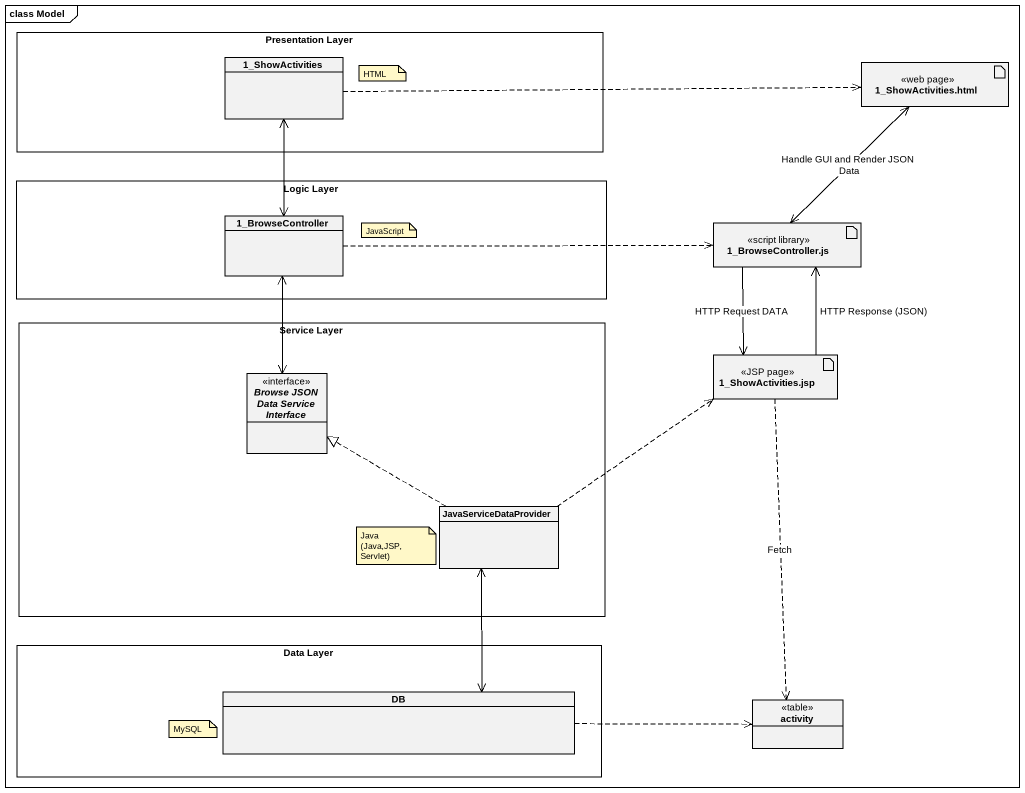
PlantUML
@startuml
mainframe class Model
allowmixing
hide circle
hide empty members
rectangle "Presentation Layer" as Presentation_Layer {
  class "1_ShowActivities" as c1_ShowActivities
}
artifact "1_ShowActivities.html" as a1_ShowActivities_html <<web page>>
rectangle "Logic Layer" as Logic_Layer {
  class "1_BrowseController" as c1_BrowseController
}
artifact "1_BrowseController.js" as a1_BrowseController_js <<script library>>
rectangle "Service Layer" as Service_Layer {
  interface "Browse JSON Data Service Interface" as Browse_JSON_Data_Service
  class JavaServiceDataProvider
}
artifact "1_ShowActivities.jsp" as a1_ShowActivities_jsp <<JSP page>>
rectangle "Data Layer" as Data_Layer {
  class DB
}
class activity <<table>>
c1_ShowActivities .right.> a1_ShowActivities_html
c1_ShowActivities <--> c1_BrowseController
c1_BrowseController .right.> a1_BrowseController_js
c1_BrowseController <--> Browse_JSON_Data_Service
a1_BrowseController_js <-up-> a1_ShowActivities_html : Handle GUI and Render JSON Data
a1_BrowseController_js --> a1_ShowActivities_jsp : HTTP Request DATA
a1_BrowseController_js <-- a1_ShowActivities_jsp : HTTP Response (JSON)
a1_ShowActivities_jsp ..> activity : Fetch
JavaServiceDataProvider .left.|> Browse_JSON_Data_Service
JavaServiceDataProvider .right.> a1_ShowActivities_jsp
JavaServiceDataProvider <--> DB
DB .right.> activity
note as N1
  HTML
end note
note as N2
  JavaScript
end note
note as N3
  Java (Java,JSP,Servlet)
end note
note as N4
  MySQL
end note
@enduml
